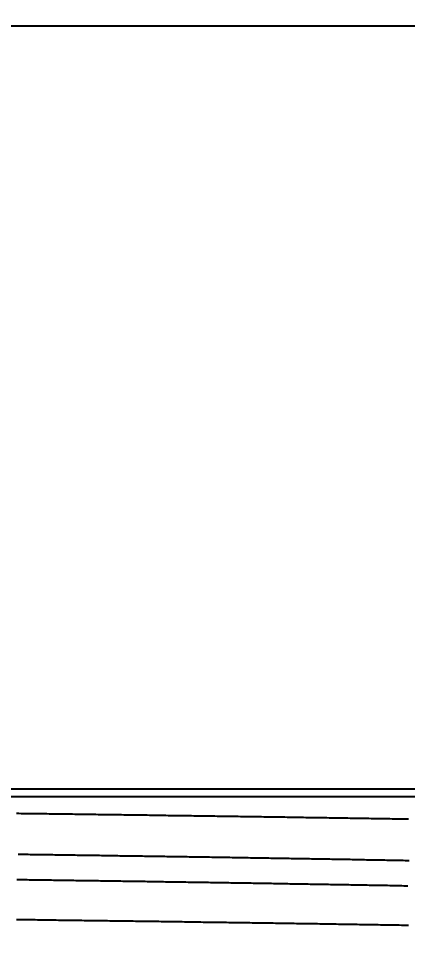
# Model space of a CAD drawing. Header units: millimetres. Extents: x 0 to 3800, y -67 to 2530.
# Drawn here: x 2331.14 to 2336.78, y 1598.87 to 1612.21 of the extents above; entities that cross this region are included whole.
import ezdxf

# ---------------------------------------------------------------- set-up
doc = ezdxf.new("R2010")
doc.units = ezdxf.units.MM
doc.layers.add('내부선 및 부속', color=4, linetype='Continuous')
doc.layers.add('치수선', color=7, linetype='Continuous')
doc.styles.add('____', font='')
doc.styles.get('____').set_extended_font_data('굴림')
doc.dimstyles.new('MSADIM', dxfattribs={"dimtxt": 33, "dimasz": 17, "dimexe": 10, "dimexo": 7.5, "dimgap": 10, "dimtad": 0, "dimtih": 1, "dimtoh": 1, "dimdec": 0, "dimzin": 1, "dimdsep": 46, "dimtxsty": '____', "dimcen": 11.25, "dimadec": 0, "dimazin": 0, "dimtfac": 1, "dimtdec": 0, "dimtix": 1, "dimtmove": 0, "dimatfit": 3, "dimfxl": 1, "dimtolj": 1, "dimtzin": 1, "dimarcsym": 0})

# ---------------------------------------------------------------- blocks, each defined once
blk = doc.blocks.new('*D52')
at = {"layer": '치수선', "color": 0, "linetype": 'Continuous', "lineweight": -2, "transparency": 16777216}
for p, q in [((2932.455, 1675.439), (2932.455, 1337.939)), ((2232.455, 1355.314), (2232.455, 1337.939)), ((2249.455, 1347.939), (2545.324, 1347.939)), ((2915.455, 1347.939), (2619.585, 1347.939))]:
    blk.add_line(p, q, dxfattribs=at)
at = {"layer": '치수선', "color": 0, "linetype": 'Continuous', "transparency": 16777216}
for points in [[(2249.455, 1350.773), (2249.455, 1345.106), (2232.455, 1347.939)], [(2915.455, 1350.773), (2915.455, 1345.106), (2932.455, 1347.939)]]:
    blk.add_solid(points, dxfattribs=at)
at = {"layer": '치수선', "color": 0, "linetype": 'Continuous', "transparency": 16777216, "insert": (2582.455, 1347.939), "char_height": 25, "attachment_point": 5, "style": '____'}
blk.add_mtext('\\A1;700', dxfattribs=at)

msp = doc.modelspace()

# ---------------------------------------------------------------- linework, layer by layer
at = {"layer": '내부선 및 부속', "linetype": 'Continuous'}
for p, q in [((2343.593, 1612.099), (2301.316, 1612.099)), ((2343.593, 1601.036), (2301.316, 1601.036)), ((2343.353, 1600.922), (2301.556, 1600.922))]:
    msp.add_line(p, q, dxfattribs=at)
at = {"layer": '내부선 및 부속', "linetype": 'Continuous', "flags": 128}
for points in [[(2331.113, 1600.686), (2331.147, 1600.686), (2331.181, 1600.685), (2331.215, 1600.685), (2331.249, 1600.685), (2331.283, 1600.684), (2331.316, 1600.684), (2331.35, 1600.683), (2331.384, 1600.683), (2331.418, 1600.682), (2331.452, 1600.682), (2331.485, 1600.681), (2331.519, 1600.681), (2331.553, 1600.681), (2331.587, 1600.68), (2331.621, 1600.68), (2331.655, 1600.679), (2331.688, 1600.679), (2331.722, 1600.678), (2331.756, 1600.678), (2331.79, 1600.677), (2331.824, 1600.677), (2331.858, 1600.676), (2331.891, 1600.676), (2331.925, 1600.676), (2331.959, 1600.675), (2331.993, 1600.675), (2332.027, 1600.674), (2332.06, 1600.674), (2332.094, 1600.673), (2332.128, 1600.673), (2332.162, 1600.672), (2332.196, 1600.672), (2332.23, 1600.671), (2332.263, 1600.671), (2332.297, 1600.67), (2332.331, 1600.67), (2332.365, 1600.67), (2332.399, 1600.669), (2332.432, 1600.669), (2332.466, 1600.668), (2332.5, 1600.668), (2332.534, 1600.667), (2332.568, 1600.667), (2332.602, 1600.666), (2332.602, 1600.666), (2332.635, 1600.666), (2332.669, 1600.665), (2332.703, 1600.665), (2332.737, 1600.664), (2332.771, 1600.664), (2332.805, 1600.664), (2332.838, 1600.663), (2332.872, 1600.663), (2332.906, 1600.662), (2332.94, 1600.662), (2332.974, 1600.661), (2333.007, 1600.661), (2333.041, 1600.66), (2333.075, 1600.66), (2333.109, 1600.659), (2333.143, 1600.659), (2333.177, 1600.658), (2333.21, 1600.658), (2333.244, 1600.657), (2333.278, 1600.657), (2333.312, 1600.656), (2333.346, 1600.656), (2333.379, 1600.656), (2333.413, 1600.655), (2333.447, 1600.655), (2333.481, 1600.654), (2333.515, 1600.654), (2333.549, 1600.653), (2333.582, 1600.653), (2333.616, 1600.652), (2333.65, 1600.652), (2333.684, 1600.651), (2333.718, 1600.651), (2333.752, 1600.65), (2333.785, 1600.65), (2333.819, 1600.649), (2333.853, 1600.649), (2333.887, 1600.648), (2333.921, 1600.648), (2333.954, 1600.647), (2333.988, 1600.647), (2334.022, 1600.646), (2334.056, 1600.646), (2334.09, 1600.645), (2334.124, 1600.645), (2334.157, 1600.644), (2334.191, 1600.644), (2334.225, 1600.643), (2334.259, 1600.643), (2334.293, 1600.642), (2334.326, 1600.642), (2334.36, 1600.641), (2334.394, 1600.641), (2334.428, 1600.64), (2334.462, 1600.64), (2334.496, 1600.639), (2334.529, 1600.639), (2334.563, 1600.638), (2334.597, 1600.638), (2334.631, 1600.637), (2334.665, 1600.637), (2334.698, 1600.636), (2334.732, 1600.636), (2334.766, 1600.635), (2334.8, 1600.635), (2334.834, 1600.634), (2334.868, 1600.634), (2334.901, 1600.633), (2334.935, 1600.633), (2334.969, 1600.632), (2335.003, 1600.632), (2335.037, 1600.631), (2335.071, 1600.631), (2335.104, 1600.63), (2335.138, 1600.63), (2335.172, 1600.629), (2335.206, 1600.629), (2335.24, 1600.628), (2335.273, 1600.628), (2335.307, 1600.627), (2335.341, 1600.627), (2335.375, 1600.626), (2335.409, 1600.626), (2335.443, 1600.625), (2335.476, 1600.625), (2335.51, 1600.624), (2335.544, 1600.624), (2335.578, 1600.623), (2335.612, 1600.623), (2335.645, 1600.622), (2335.679, 1600.621), (2335.713, 1600.621), (2335.747, 1600.62), (2335.781, 1600.62), (2335.815, 1600.619), (2335.848, 1600.619), (2335.882, 1600.618), (2335.916, 1600.618), (2335.95, 1600.617), (2335.984, 1600.617), (2335.984, 1600.617), (2336.017, 1600.616), (2336.051, 1600.616), (2336.085, 1600.615), (2336.119, 1600.615), (2336.153, 1600.614), (2336.187, 1600.613), (2336.22, 1600.613), (2336.254, 1600.612), (2336.288, 1600.612), (2336.322, 1600.611), (2336.356, 1600.611), (2336.389, 1600.61), (2336.423, 1600.61), (2336.457, 1600.609), (2336.491, 1600.609), (2336.525, 1600.608), (2336.559, 1600.607), (2336.592, 1600.607), (2336.626, 1600.606), (2336.66, 1600.606), (2336.694, 1600.605), (2336.728, 1600.605), (2336.762, 1600.604), (2336.795, 1600.604)], [(2331.135, 1600.093), (2331.165, 1600.092), (2331.194, 1600.092), (2331.224, 1600.092), (2331.253, 1600.091), (2331.283, 1600.091), (2331.312, 1600.09), (2331.342, 1600.09), (2331.371, 1600.089), (2331.401, 1600.089), (2331.43, 1600.089), (2331.46, 1600.088), (2331.489, 1600.088), (2331.519, 1600.087), (2331.549, 1600.087), (2331.578, 1600.086), (2331.608, 1600.086), (2331.637, 1600.086), (2331.667, 1600.085), (2331.696, 1600.085), (2331.726, 1600.084), (2331.755, 1600.084), (2331.785, 1600.083), (2331.814, 1600.083), (2331.844, 1600.083), (2331.874, 1600.082), (2331.903, 1600.082), (2331.933, 1600.081), (2331.962, 1600.081), (2331.992, 1600.08), (2332.021, 1600.08), (2332.051, 1600.08), (2332.08, 1600.079), (2332.11, 1600.079), (2332.139, 1600.078), (2332.169, 1600.078), (2332.199, 1600.077), (2332.228, 1600.077), (2332.258, 1600.077), (2332.287, 1600.076), (2332.317, 1600.076), (2332.346, 1600.075), (2332.376, 1600.075), (2332.405, 1600.074), (2332.435, 1600.074), (2332.464, 1600.074), (2332.494, 1600.073), (2332.524, 1600.073), (2332.553, 1600.072), (2332.583, 1600.072), (2332.612, 1600.071), (2332.642, 1600.071), (2332.642, 1600.071), (2332.671, 1600.07), (2332.701, 1600.07), (2332.73, 1600.07), (2332.76, 1600.069), (2332.789, 1600.069), (2332.819, 1600.068), (2332.848, 1600.068), (2332.878, 1600.067), (2332.908, 1600.067), (2332.937, 1600.067), (2332.967, 1600.066), (2332.996, 1600.066), (2333.026, 1600.065), (2333.055, 1600.065), (2333.085, 1600.064), (2333.114, 1600.064), (2333.144, 1600.063), (2333.173, 1600.063), (2333.203, 1600.062), (2333.233, 1600.062), (2333.262, 1600.062), (2333.292, 1600.061), (2333.321, 1600.061), (2333.351, 1600.06), (2333.38, 1600.06), (2333.41, 1600.059), (2333.439, 1600.059), (2333.469, 1600.058), (2333.498, 1600.058), (2333.528, 1600.058), (2333.558, 1600.057), (2333.587, 1600.057), (2333.617, 1600.056), (2333.646, 1600.056), (2333.676, 1600.055), (2333.705, 1600.055), (2333.735, 1600.054), (2333.764, 1600.054), (2333.794, 1600.053), (2333.823, 1600.053), (2333.853, 1600.052), (2333.882, 1600.052), (2333.912, 1600.052), (2333.942, 1600.051), (2333.971, 1600.051), (2334.001, 1600.05), (2334.03, 1600.05), (2334.06, 1600.049), (2334.089, 1600.049), (2334.119, 1600.048), (2334.148, 1600.048), (2334.178, 1600.047), (2334.207, 1600.047), (2334.237, 1600.046), (2334.267, 1600.046), (2334.296, 1600.045), (2334.326, 1600.045), (2334.355, 1600.045), (2334.385, 1600.044), (2334.414, 1600.044), (2334.444, 1600.043), (2334.473, 1600.043), (2334.503, 1600.042), (2334.532, 1600.042), (2334.562, 1600.041), (2334.592, 1600.041), (2334.621, 1600.04), (2334.651, 1600.04), (2334.68, 1600.039), (2334.71, 1600.039), (2334.739, 1600.038), (2334.769, 1600.038), (2334.798, 1600.037), (2334.828, 1600.037), (2334.857, 1600.036), (2334.887, 1600.036), (2334.916, 1600.035), (2334.946, 1600.035), (2334.976, 1600.034), (2335.005, 1600.034), (2335.035, 1600.033), (2335.064, 1600.033), (2335.094, 1600.032), (2335.123, 1600.032), (2335.153, 1600.031), (2335.182, 1600.031), (2335.212, 1600.03), (2335.241, 1600.03), (2335.271, 1600.029), (2335.301, 1600.029), (2335.33, 1600.028), (2335.36, 1600.028), (2335.389, 1600.027), (2335.419, 1600.027), (2335.448, 1600.026), (2335.478, 1600.026), (2335.507, 1600.025), (2335.537, 1600.025), (2335.566, 1600.024), (2335.596, 1600.024), (2335.596, 1600.024), (2335.625, 1600.023), (2335.655, 1600.023), (2335.685, 1600.022), (2335.714, 1600.022), (2335.744, 1600.021), (2335.773, 1600.021), (2335.803, 1600.02), (2335.832, 1600.02), (2335.862, 1600.019), (2335.891, 1600.019), (2335.921, 1600.018), (2335.95, 1600.018), (2335.98, 1600.017), (2336.01, 1600.017), (2336.039, 1600.016), (2336.069, 1600.016), (2336.098, 1600.015), (2336.128, 1600.015), (2336.157, 1600.014), (2336.187, 1600.013), (2336.216, 1600.013), (2336.246, 1600.012), (2336.275, 1600.012), (2336.305, 1600.011), (2336.334, 1600.011), (2336.364, 1600.01), (2336.394, 1600.01), (2336.423, 1600.009), (2336.453, 1600.009), (2336.482, 1600.008), (2336.512, 1600.008), (2336.541, 1600.007), (2336.571, 1600.006), (2336.6, 1600.006), (2336.63, 1600.005), (2336.659, 1600.005), (2336.689, 1600.004), (2336.719, 1600.004), (2336.748, 1600.003), (2336.778, 1600.003), (2336.807, 1600.002)], [(2331.117, 1599.726), (2331.147, 1599.725), (2331.176, 1599.725), (2331.206, 1599.725), (2331.235, 1599.724), (2331.265, 1599.724), (2331.295, 1599.723), (2331.324, 1599.723), (2331.354, 1599.722), (2331.383, 1599.722), (2331.413, 1599.722), (2331.442, 1599.721), (2331.472, 1599.721), (2331.501, 1599.72), (2331.531, 1599.72), (2331.56, 1599.719), (2331.59, 1599.719), (2331.62, 1599.719), (2331.649, 1599.718), (2331.679, 1599.718), (2331.708, 1599.717), (2331.738, 1599.717), (2331.767, 1599.716), (2331.797, 1599.716), (2331.826, 1599.716), (2331.856, 1599.715), (2331.885, 1599.715), (2331.915, 1599.714), (2331.945, 1599.714), (2331.974, 1599.713), (2332.004, 1599.713), (2332.033, 1599.713), (2332.063, 1599.712), (2332.092, 1599.712), (2332.122, 1599.711), (2332.151, 1599.711), (2332.181, 1599.71), (2332.21, 1599.71), (2332.24, 1599.71), (2332.27, 1599.709), (2332.299, 1599.709), (2332.329, 1599.708), (2332.358, 1599.708), (2332.388, 1599.707), (2332.417, 1599.707), (2332.447, 1599.707), (2332.476, 1599.706), (2332.506, 1599.706), (2332.535, 1599.705), (2332.565, 1599.705), (2332.594, 1599.704), (2332.624, 1599.704), (2332.624, 1599.704), (2332.654, 1599.703), (2332.683, 1599.703), (2332.713, 1599.703), (2332.742, 1599.702), (2332.772, 1599.702), (2332.801, 1599.701), (2332.831, 1599.701), (2332.86, 1599.7), (2332.89, 1599.7), (2332.919, 1599.7), (2332.949, 1599.699), (2332.979, 1599.699), (2333.008, 1599.698), (2333.038, 1599.698), (2333.067, 1599.697), (2333.097, 1599.697), (2333.126, 1599.696), (2333.156, 1599.696), (2333.185, 1599.695), (2333.215, 1599.695), (2333.244, 1599.695), (2333.274, 1599.694), (2333.304, 1599.694), (2333.333, 1599.693), (2333.363, 1599.693), (2333.392, 1599.692), (2333.422, 1599.692), (2333.451, 1599.691), (2333.481, 1599.691), (2333.51, 1599.691), (2333.54, 1599.69), (2333.569, 1599.69), (2333.599, 1599.689), (2333.628, 1599.689), (2333.658, 1599.688), (2333.688, 1599.688), (2333.717, 1599.687), (2333.747, 1599.687), (2333.776, 1599.686), (2333.806, 1599.686), (2333.835, 1599.685), (2333.865, 1599.685), (2333.894, 1599.685), (2333.924, 1599.684), (2333.953, 1599.684), (2333.983, 1599.683), (2334.013, 1599.683), (2334.042, 1599.682), (2334.072, 1599.682), (2334.101, 1599.681), (2334.131, 1599.681), (2334.16, 1599.68), (2334.19, 1599.68), (2334.219, 1599.679), (2334.249, 1599.679), (2334.278, 1599.678), (2334.308, 1599.678), (2334.338, 1599.678), (2334.367, 1599.677), (2334.397, 1599.677), (2334.426, 1599.676), (2334.456, 1599.676), (2334.485, 1599.675), (2334.515, 1599.675), (2334.544, 1599.674), (2334.574, 1599.674), (2334.603, 1599.673), (2334.633, 1599.673), (2334.662, 1599.672), (2334.692, 1599.672), (2334.722, 1599.671), (2334.751, 1599.671), (2334.781, 1599.67), (2334.81, 1599.67), (2334.84, 1599.669), (2334.869, 1599.669), (2334.899, 1599.668), (2334.928, 1599.668), (2334.958, 1599.667), (2334.987, 1599.667), (2335.017, 1599.666), (2335.047, 1599.666), (2335.076, 1599.665), (2335.106, 1599.665), (2335.135, 1599.664), (2335.165, 1599.664), (2335.194, 1599.663), (2335.224, 1599.663), (2335.253, 1599.662), (2335.283, 1599.662), (2335.312, 1599.661), (2335.342, 1599.661), (2335.371, 1599.66), (2335.401, 1599.66), (2335.431, 1599.659), (2335.46, 1599.659), (2335.49, 1599.658), (2335.519, 1599.658), (2335.549, 1599.657), (2335.578, 1599.657), (2335.578, 1599.657), (2335.608, 1599.656), (2335.637, 1599.656), (2335.667, 1599.655), (2335.696, 1599.655), (2335.726, 1599.654), (2335.756, 1599.654), (2335.785, 1599.653), (2335.815, 1599.653), (2335.844, 1599.652), (2335.874, 1599.652), (2335.903, 1599.651), (2335.933, 1599.651), (2335.962, 1599.65), (2335.992, 1599.65), (2336.021, 1599.649), (2336.051, 1599.649), (2336.08, 1599.648), (2336.11, 1599.648), (2336.14, 1599.647), (2336.169, 1599.647), (2336.199, 1599.646), (2336.228, 1599.645), (2336.258, 1599.645), (2336.287, 1599.644), (2336.317, 1599.644), (2336.346, 1599.643), (2336.376, 1599.643), (2336.405, 1599.642), (2336.435, 1599.642), (2336.465, 1599.641), (2336.494, 1599.641), (2336.524, 1599.64), (2336.553, 1599.64), (2336.583, 1599.639), (2336.612, 1599.638), (2336.642, 1599.638), (2336.671, 1599.637), (2336.701, 1599.637), (2336.73, 1599.636), (2336.76, 1599.636), (2336.789, 1599.635)], [(2331.113, 1599.147), (2331.147, 1599.146), (2331.181, 1599.146), (2331.215, 1599.145), (2331.249, 1599.145), (2331.283, 1599.144), (2331.316, 1599.144), (2331.35, 1599.143), (2331.384, 1599.143), (2331.418, 1599.142), (2331.452, 1599.142), (2331.485, 1599.142), (2331.519, 1599.141), (2331.553, 1599.141), (2331.587, 1599.14), (2331.621, 1599.14), (2331.655, 1599.139), (2331.688, 1599.139), (2331.722, 1599.138), (2331.756, 1599.138), (2331.79, 1599.138), (2331.824, 1599.137), (2331.858, 1599.137), (2331.891, 1599.136), (2331.925, 1599.136), (2331.959, 1599.135), (2331.993, 1599.135), (2332.027, 1599.134), (2332.06, 1599.134), (2332.094, 1599.133), (2332.128, 1599.133), (2332.162, 1599.133), (2332.196, 1599.132), (2332.23, 1599.132), (2332.263, 1599.131), (2332.297, 1599.131), (2332.331, 1599.13), (2332.365, 1599.13), (2332.399, 1599.129), (2332.432, 1599.129), (2332.466, 1599.128), (2332.5, 1599.128), (2332.534, 1599.127), (2332.568, 1599.127), (2332.602, 1599.127), (2332.602, 1599.127), (2332.635, 1599.126), (2332.669, 1599.126), (2332.703, 1599.125), (2332.737, 1599.125), (2332.771, 1599.124), (2332.805, 1599.124), (2332.838, 1599.123), (2332.872, 1599.123), (2332.906, 1599.122), (2332.94, 1599.122), (2332.974, 1599.121), (2333.007, 1599.121), (2333.041, 1599.12), (2333.075, 1599.12), (2333.109, 1599.119), (2333.143, 1599.119), (2333.177, 1599.119), (2333.21, 1599.118), (2333.244, 1599.118), (2333.278, 1599.117), (2333.312, 1599.117), (2333.346, 1599.116), (2333.379, 1599.116), (2333.413, 1599.115), (2333.447, 1599.115), (2333.481, 1599.114), (2333.515, 1599.114), (2333.549, 1599.113), (2333.582, 1599.113), (2333.616, 1599.112), (2333.65, 1599.112), (2333.684, 1599.111), (2333.718, 1599.111), (2333.752, 1599.11), (2333.785, 1599.11), (2333.819, 1599.109), (2333.853, 1599.109), (2333.887, 1599.108), (2333.921, 1599.108), (2333.954, 1599.107), (2333.988, 1599.107), (2334.022, 1599.107), (2334.056, 1599.106), (2334.09, 1599.106), (2334.124, 1599.105), (2334.157, 1599.105), (2334.191, 1599.104), (2334.225, 1599.104), (2334.259, 1599.103), (2334.293, 1599.103), (2334.326, 1599.102), (2334.36, 1599.102), (2334.394, 1599.101), (2334.428, 1599.101), (2334.462, 1599.1), (2334.496, 1599.1), (2334.529, 1599.099), (2334.563, 1599.099), (2334.597, 1599.098), (2334.631, 1599.098), (2334.665, 1599.097), (2334.698, 1599.097), (2334.732, 1599.096), (2334.766, 1599.096), (2334.8, 1599.095), (2334.834, 1599.095), (2334.868, 1599.094), (2334.901, 1599.094), (2334.935, 1599.093), (2334.969, 1599.093), (2335.003, 1599.092), (2335.037, 1599.092), (2335.071, 1599.091), (2335.104, 1599.091), (2335.138, 1599.09), (2335.172, 1599.089), (2335.206, 1599.089), (2335.24, 1599.088), (2335.273, 1599.088), (2335.307, 1599.087), (2335.341, 1599.087), (2335.375, 1599.086), (2335.409, 1599.086), (2335.443, 1599.085), (2335.476, 1599.085), (2335.51, 1599.084), (2335.544, 1599.084), (2335.578, 1599.083), (2335.612, 1599.083), (2335.645, 1599.082), (2335.679, 1599.082), (2335.713, 1599.081), (2335.747, 1599.081), (2335.781, 1599.08), (2335.815, 1599.08), (2335.848, 1599.079), (2335.882, 1599.078), (2335.916, 1599.078), (2335.95, 1599.077), (2335.984, 1599.077), (2335.984, 1599.077), (2336.017, 1599.076), (2336.051, 1599.076), (2336.085, 1599.075), (2336.119, 1599.075), (2336.153, 1599.074), (2336.187, 1599.074), (2336.22, 1599.073), (2336.254, 1599.073), (2336.288, 1599.072), (2336.322, 1599.071), (2336.356, 1599.071), (2336.389, 1599.07), (2336.423, 1599.07), (2336.457, 1599.069), (2336.491, 1599.069), (2336.525, 1599.068), (2336.559, 1599.068), (2336.592, 1599.067), (2336.626, 1599.066), (2336.66, 1599.066), (2336.694, 1599.065), (2336.728, 1599.065), (2336.762, 1599.064), (2336.795, 1599.064)]]:
    msp.add_lwpolyline(points, dxfattribs=at)

# ---------------------------------------------------------------- dimensions: what is measured, and where the dimension line sits
at = {"layer": '치수선', "linetype": 'Continuous'}
dim = msp.add_linear_dim(base=(2232.455, 1347.939), p1=(2932.455, 1682.939), p2=(2232.455, 1362.814), dimstyle='MSADIM', override={"dimtxt": 25}, dxfattribs=at)
dim.commit()
dim.dimension.update_dxf_attribs({"geometry": '*D52', "text_midpoint": (2582.455, 1347.939)})

doc.saveas('drawing.dxf')
